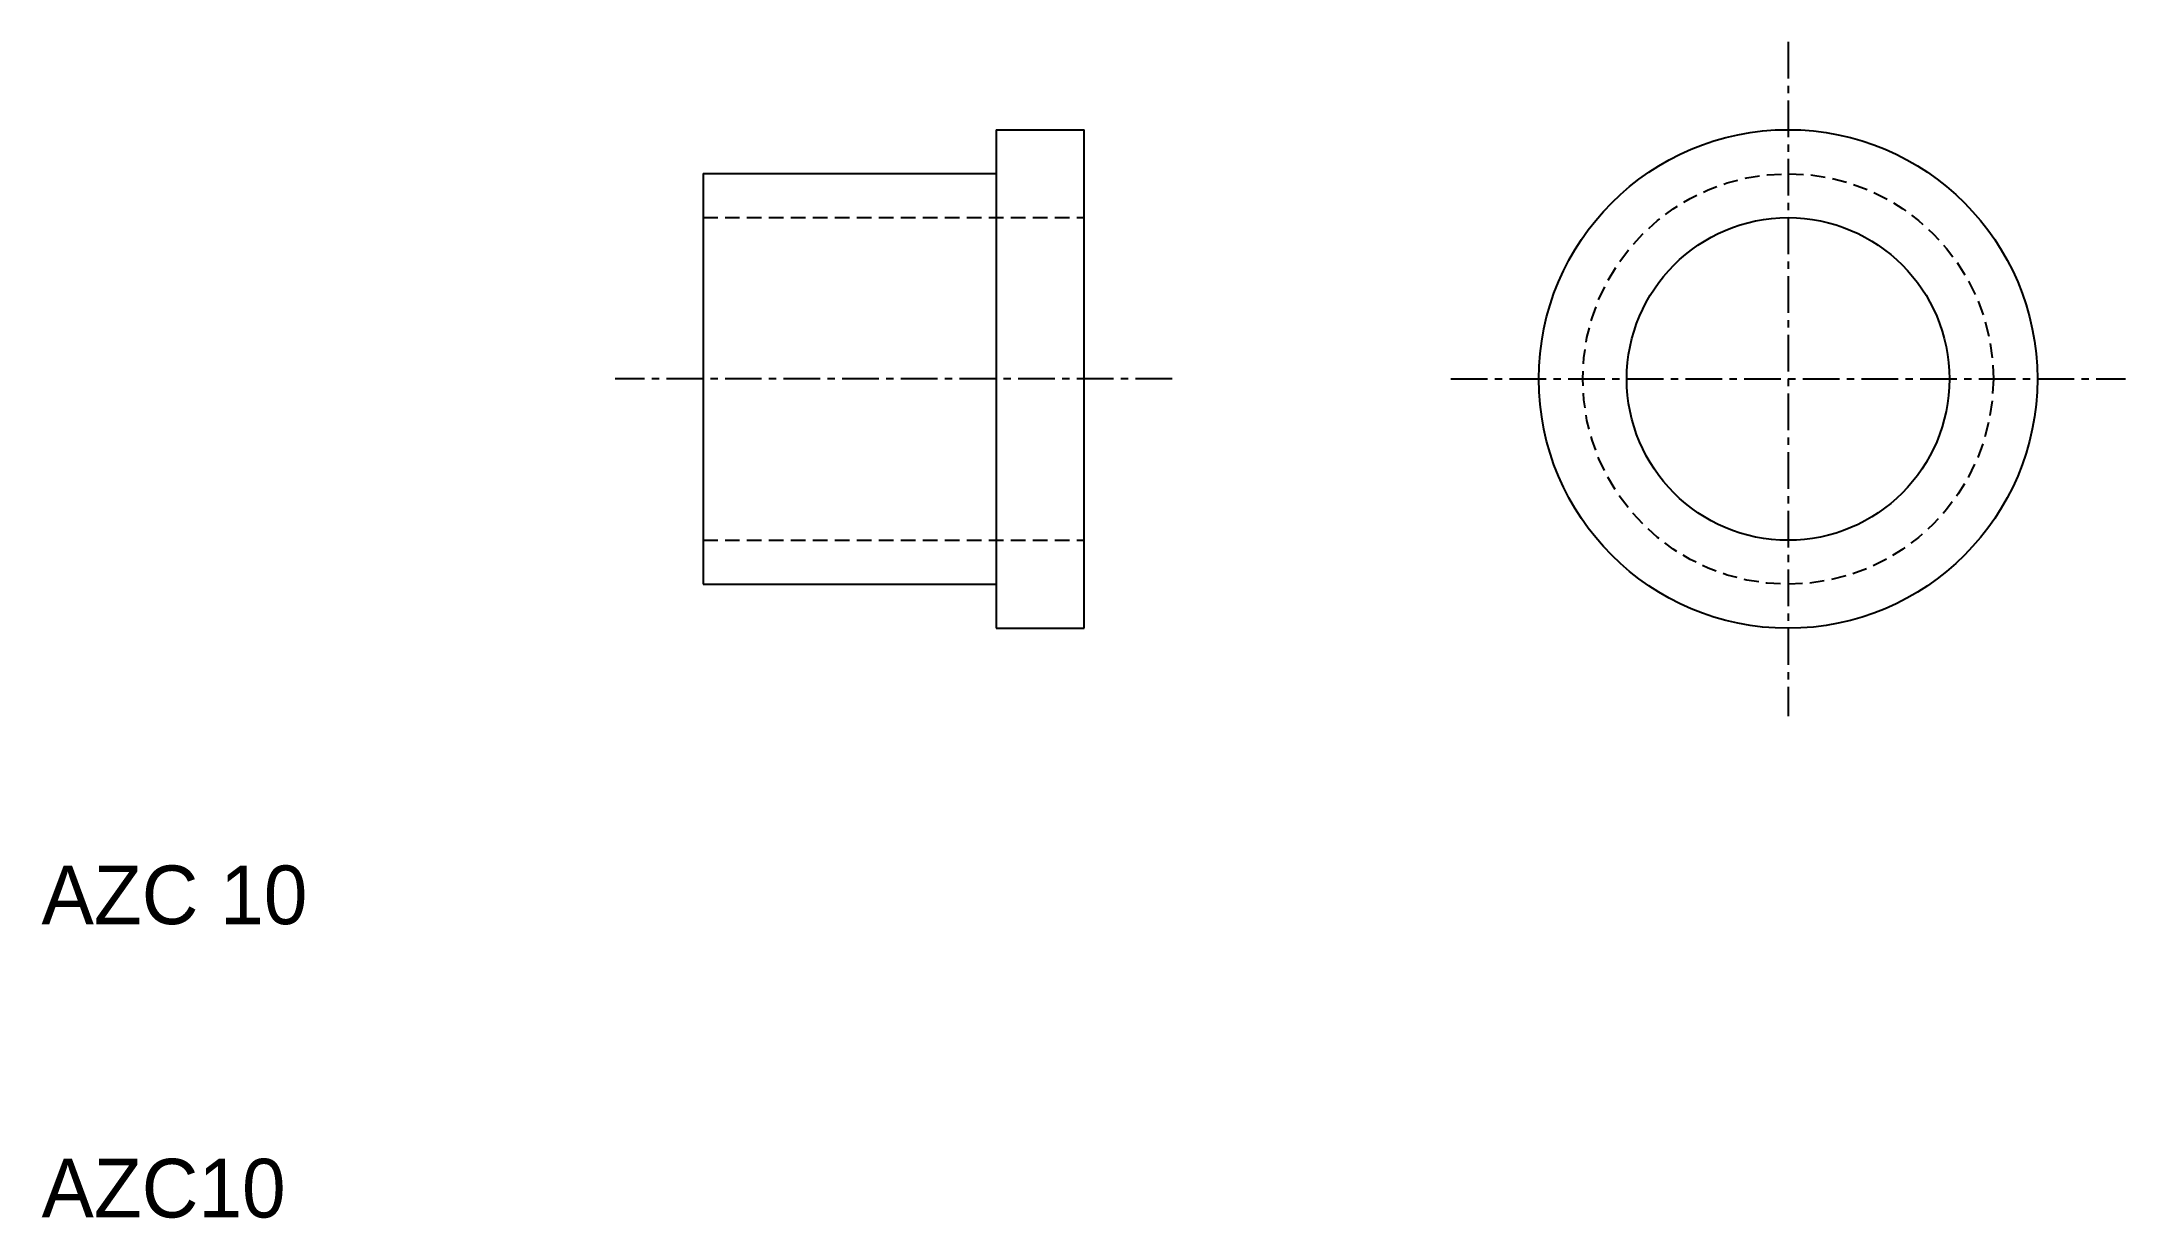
# Model space of a CAD drawing. Extents: x 10 to 81.1, y 10 to 50.1.
import ezdxf

# ---------------------------------------------------------------- set-up
doc = ezdxf.new("R2010")
doc.units = 0
doc.linetypes.add('CENTER', pattern=[2, 1.25, -0.25, 0.25, -0.25])
doc.linetypes.add('DASHED', pattern=[0.75, 0.5, -0.25])
doc.layers.get('0').update_dxf_attribs({"linetype": 'CONTINUOUS'})
doc.layers.add('CENTER', color=1, linetype='CENTER')

msp = doc.modelspace()

# ---------------------------------------------------------------- linework, layer by layer
at = {"color": 7, "linetype": 'CONTINUOUS'}
for p, q in [((42.556, 47.088), (42.556, 30.088)), ((42.556, 47.088), (45.556, 47.088)), ((45.556, 30.088), (45.556, 47.088)), ((32.556, 45.588), (32.556, 31.588)), ((32.556, 45.588), (42.556, 45.588)), ((32.556, 31.588), (42.556, 31.588)), ((42.556, 30.088), (45.556, 30.088))]:
    msp.add_line(p, q, dxfattribs=at)
at = {"color": 3, "linetype": 'DASHED'}
for p, q in [((32.556, 44.088), (45.556, 44.088)), ((32.556, 33.088), (45.556, 33.088))]:
    msp.add_line(p, q, dxfattribs=at)
at = {"color": 7, "linetype": 'CONTINUOUS'}
for radius in [8.5, 5.5]:
    msp.add_circle((69.556, 38.588), radius, dxfattribs=at)
at = {"color": 3, "linetype": 'DASHED'}
msp.add_circle((69.556, 38.588), 7, dxfattribs=at)
at = {"layer": 'CENTER', "color": 1, "linetype": 'CENTER'}
for p, q in [((69.556, 50.088), (69.556, 27.088)), ((48.556, 38.588), (29.556, 38.588)), ((58.056, 38.588), (81.056, 38.588))]:
    msp.add_line(p, q, dxfattribs=at)

# ---------------------------------------------------------------- texts
at = {"color": 7, "linetype": 'CONTINUOUS'}
for s, p in [('AZC 10', (10, 20)), ('AZC10', (10, 10))]:
    msp.add_text(s, height=2, dxfattribs=at).set_placement(p)

doc.saveas('drawing.dxf')
